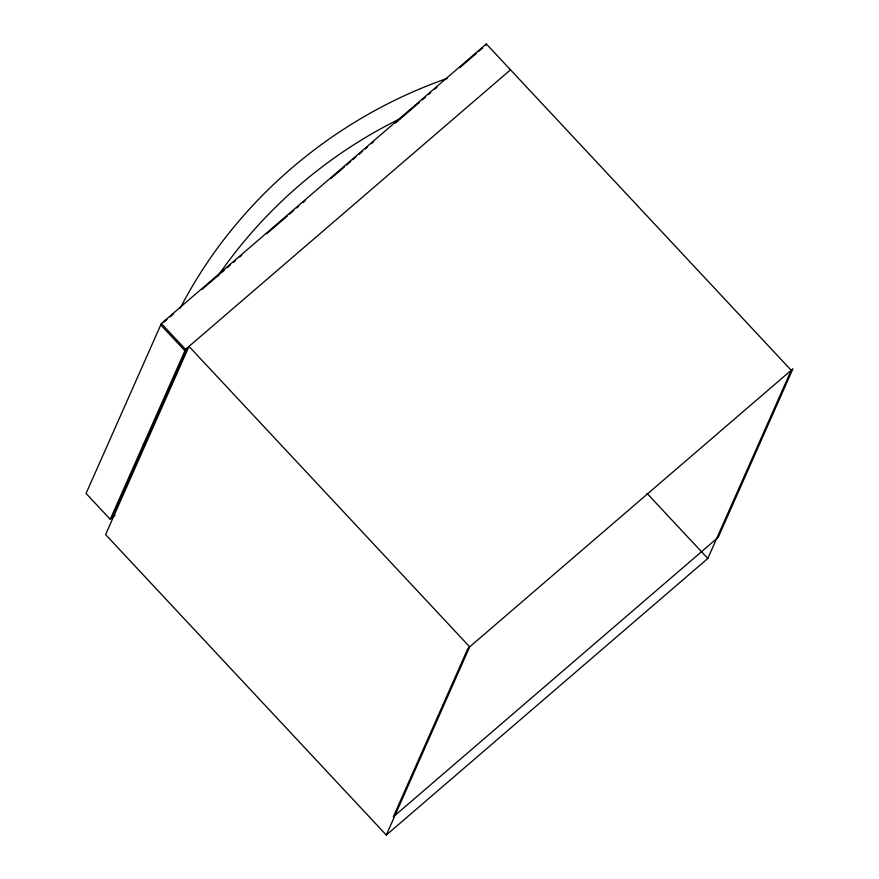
<?xml version="1.0" encoding="UTF-8"?>
<svg xmlns="http://www.w3.org/2000/svg" width="879" height="879" viewBox="0 0 879 879"><rect width="100%" height="100%" fill="white"/><g stroke="black" fill="none" stroke-linecap="round" stroke-linejoin="round"><path stroke-width="1.32" d="M386.299 835.05L469.694 646.856L188.996 346.403L105.601 534.597L386.299 835.05L707.815 558.462L791.21 370.268L486.34 43.95L161.373 323.516L86.065 493.449L110.227 519.313L115.083 515.149M110.227 519.313L185.535 349.381L510.512 69.815M111.963 517.83L186.645 349.293L184.92 350.787L160.747 324.922M485.724 45.356L486.34 43.95M393.276 816.877L467.958 648.339L792.935 368.784L718.253 537.311L395.012 815.393M180.283 308.057C235.638 201.027 333.679 117.94 447.257 78.385M217.871 276.094C263.854 209.092 327.054 154.627 399.945 118.775M163.868 322.241L166.977 319.56M170.097 316.879L173.207 314.199M202.28 289.191L218.893 274.896M220.97 273.116L224.079 270.435M227.2 267.754L230.309 265.073M233.429 262.392L235.506 260.613M239.659 257.042L241.736 255.251M266.645 233.814L287.411 215.948M289.488 214.168L293.641 210.586M296.761 207.916L298.838 206.125M302.991 202.555L305.068 200.764M331.02 178.437L344.524 166.823M346.601 165.043L350.754 161.461M352.831 159.681L355.94 157M359.05 154.319L362.17 151.638M365.279 148.958L367.356 147.178M371.509 143.607L373.586 141.816M395.396 123.06L419.272 102.513M422.392 99.832L425.502 97.162M428.622 94.482L430.699 92.691M434.852 89.12L436.929 87.329M459.761 67.683L476.374 53.388M478.451 51.608L482.604 48.037M143.167 444.324L146.288 441.643M646.988 493.361L707.815 558.462M161.373 323.516L185.535 349.381"/></g></svg>
